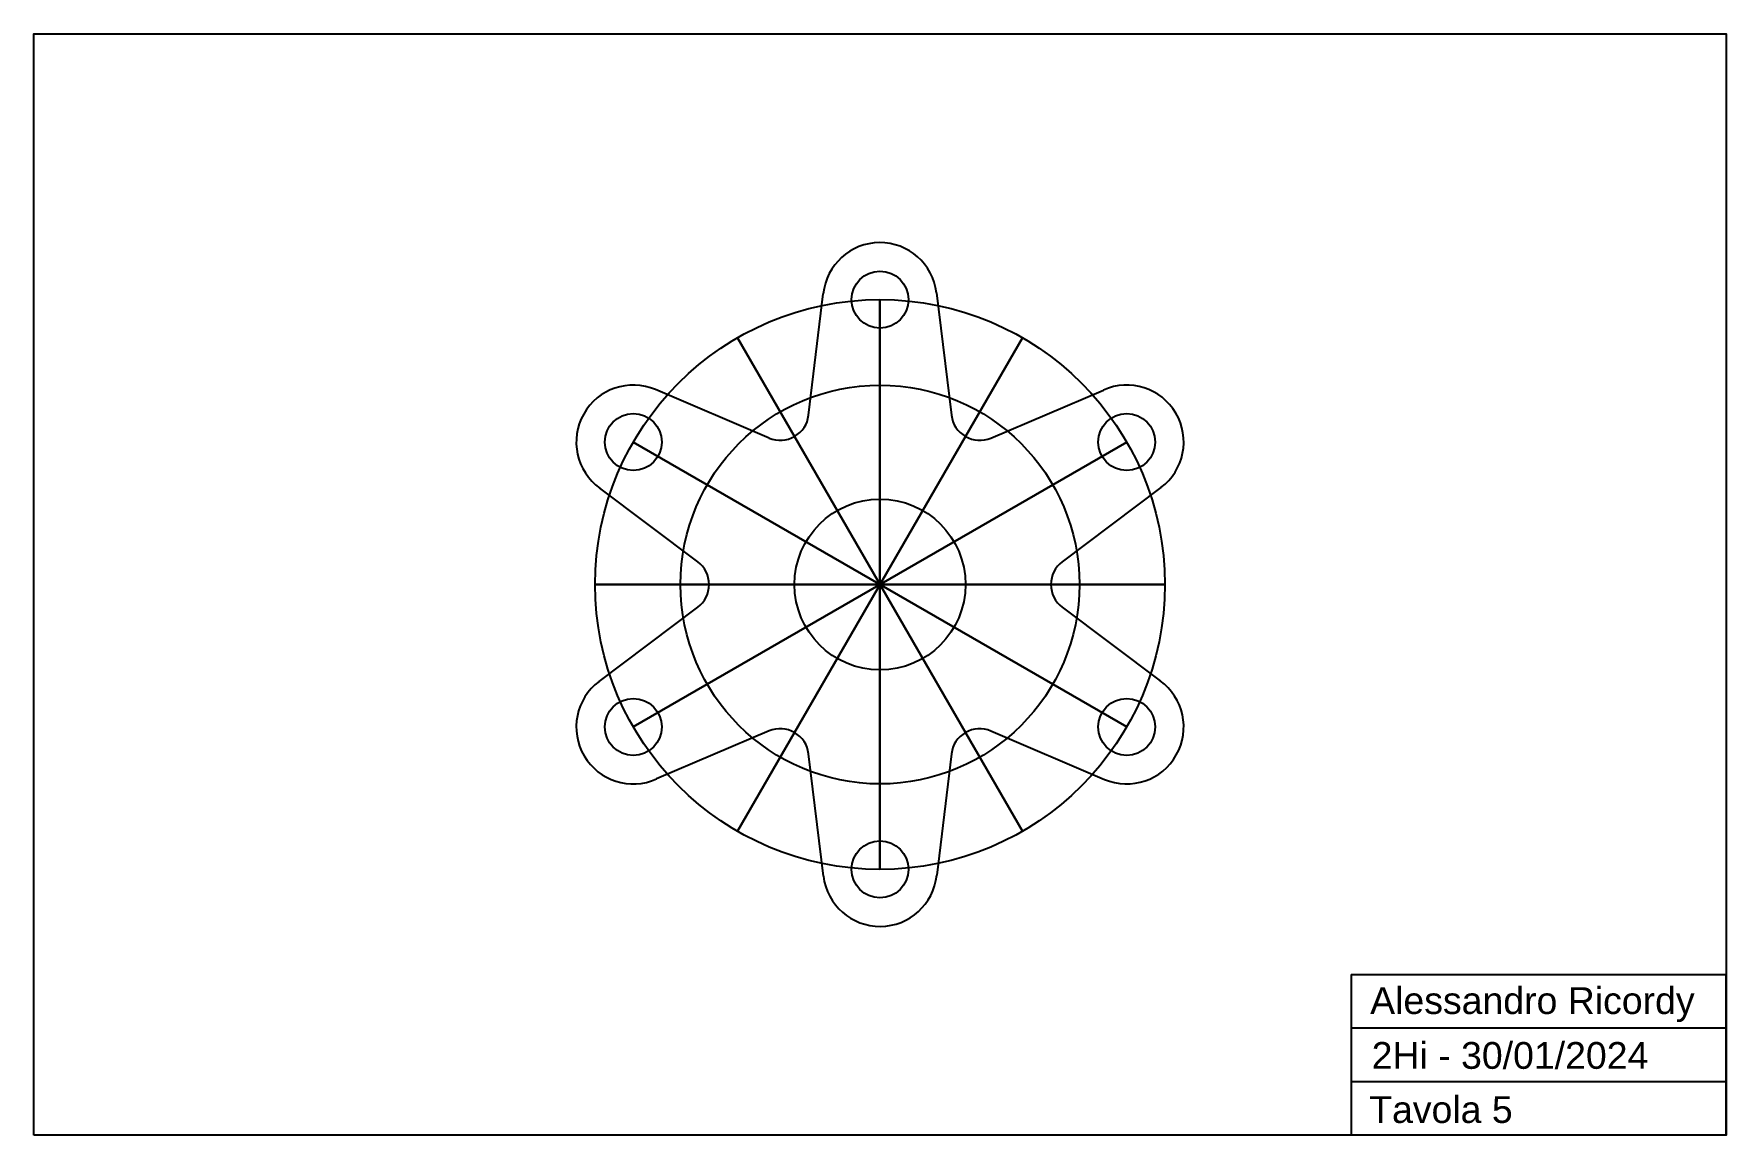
# Model space of a CAD drawing. Header units: millimetres. Extents: x 3231 to 36513, y 3878 to 11424.
# Drawn here: x 33543 to 36513, y 3878 to 5811 of the extents above; entities that cross this region are included whole.
import ezdxf

# ---------------------------------------------------------------- set-up
doc = ezdxf.new("R2010")
doc.units = ezdxf.units.MM
doc.layers.add('flangia', color=40, linetype='Continuous')
doc.layers.add('squadratura', color=7, linetype='Continuous', plot=False)
doc.layers.add('tav 3 6 7 linee di costr.', color=7, linetype='Continuous', true_color=0xf29c1c)
doc.styles.get("Standard").update_dxf_attribs({"font": 'arial.ttf'})

msp = doc.modelspace()

# ---------------------------------------------------------------- linework, layer by layer
msp.add_line((35855.008, 4159.85), (35855.008, 3877.741))
msp.add_lwpolyline([(33543.262, 3877.741), (33543.262, 5810.577), (36513.262, 5810.577), (36513.262, 3877.741)], close=True)
at = {"layer": 'flangia'}
for p, q in [((34902.898, 5141.24), (34928.793, 5354.45)), ((35127.534, 5356.209), (35153.627, 5141.238)), ((34833.667, 5101.268), (34634.45, 5186.156)), ((35222.859, 5101.268), (35420.452, 5185.447)), ((34708.301, 4884.13), (34536.603, 5013.162)), ((35521.346, 5014.212), (35348.223, 4884.129)), ((34535.179, 4674.106), (34708.302, 4804.189)), ((35348.224, 4804.188), (35519.922, 4675.157)), ((34833.666, 4587.05), (34636.072, 4502.871)), ((35222.858, 4587.05), (35422.075, 4502.163)), ((34928.991, 4332.109), (34902.897, 4547.08)), ((35153.627, 4547.079), (35127.731, 4333.869))]:
    msp.add_line(p, q, dxfattribs=at)
for centre, radius in [((35028.262, 5344.159), 50), ((34595.25, 5094.159), 50), ((35461.275, 5094.159), 50), ((35028.262, 4844.159), 150), ((34595.25, 4594.159), 50), ((35461.275, 4594.159), 50), ((35028.262, 4344.159), 50)]:
    msp.add_circle(centre, radius, dxfattribs=at)
for centre, radius, start, end in [((35028.262, 5344.159), 100, 6.920815, 174.09346), ((34595.25, 5094.159), 100, 66.920815, 234.09346), ((35461.275, 5094.159), 100, 306.920815, 114.09346), ((34853.262, 5147.268), 50, 300, 353.075005), ((35203.262, 5147.268), 50, 186.915135, 240), ((34853.262, 5147.268), 50, 246.915135, 300), ((35203.262, 5147.268), 50, 240, 293.075005), ((34678.262, 4844.159), 50, 360, 53.075005), ((35378.262, 4844.159), 50, 126.915135, 180), ((34678.262, 4844.159), 50, 306.915135, 360), ((35378.262, 4844.159), 50, 180, 233.075005), ((34595.25, 4594.159), 100, 126.920815, 294.09346), ((35461.275, 4594.159), 100, 246.920815, 54.09346), ((34853.262, 4541.05), 50, 60, 113.075005), ((34853.262, 4541.05), 50, 6.915135, 60), ((35203.262, 4541.05), 50, 120, 173.075005), ((35203.262, 4541.05), 50, 66.915135, 120), ((35028.262, 4344.159), 100, 186.920815, 354.09346)]:
    msp.add_arc(centre, radius, start, end, dxfattribs=at)
at = {"layer": 'squadratura'}
for p, q in [((35855.008, 4159.85), (36513.262, 4159.85)), ((36513.262, 3877.741), (36513.262, 4159.85)), ((35855.008, 4065.814), (36513.262, 4065.814)), ((35855.008, 3971.778), (36513.262, 3971.778))]:
    msp.add_line(p, q, dxfattribs=at)
at = {"layer": 'tav 3 6 7 linee di costr.'}
for p, q in [((35028.262, 5344.159), (35028.262, 4344.159)), ((35028.262, 4344.159), (35028.262, 5344.159)), ((34778.262, 4411.146), (35278.262, 5277.172)), ((35278.262, 5277.172), (34778.262, 4411.146)), ((34778.262, 5277.172), (35278.262, 4411.146)), ((35278.262, 4411.146), (34778.262, 5277.172)), ((34595.25, 4594.159), (35461.275, 5094.159)), ((35461.275, 5094.159), (34595.25, 4594.159)), ((34595.25, 5094.159), (35461.275, 4594.159)), ((35461.275, 4594.159), (34595.25, 5094.159)), ((34528.262, 4844.159), (35528.262, 4844.159)), ((35528.262, 4844.159), (34528.262, 4844.159))]:
    msp.add_line(p, q, dxfattribs=at)
for radius in [500, 350]:
    msp.add_circle((35028.262, 4844.159), radius, dxfattribs=at)

# ---------------------------------------------------------------- texts
at = {"layer": 'squadratura', "attachment_point": 1}
for s, width, heights, insert, char_height in [('Alessandro Ricordy', 578.52479, [0], (35888.481, 4137.378), 47.01818), ('2Hi - 30/01/2024', 585.98789, [0], (35891.126, 4041.164), 47.01818), ('Tavola 5', 658.25455, [47.82], (35886.751, 3946.145), 47.0182)]:
    msp.add_mtext_dynamic_manual_height_columns(s, width=width, gutter_width=117.545, heights=heights, dxfattribs=dict(at, insert=insert, char_height=char_height))

doc.saveas('drawing.dxf')
